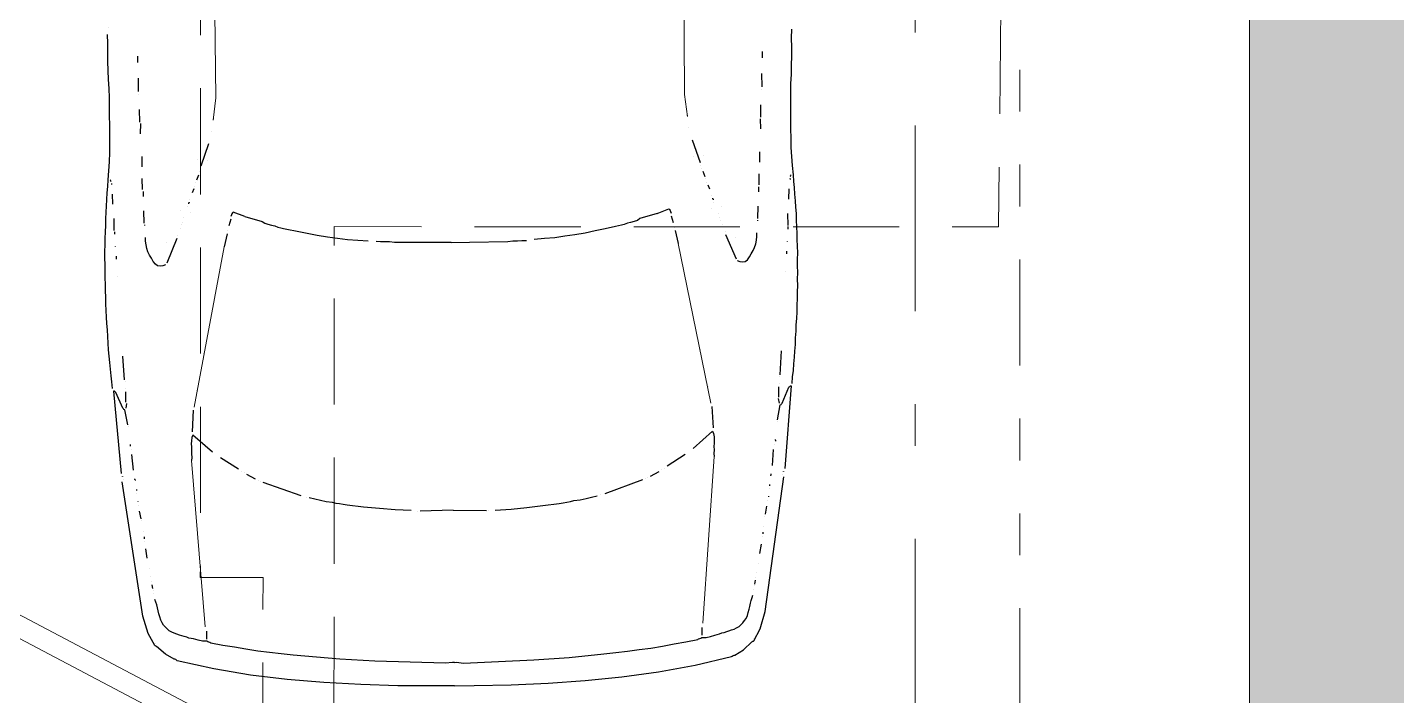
# Model space of a CAD drawing. Header units: metres. Extents: x -45 to 1930, y -347 to 488.
# Drawn here: x 36.345 to 39.622, y -30.625 to -29.025 of the extents above; entities that cross this region are included whole.
import ezdxf

# ---------------------------------------------------------------- set-up
doc = ezdxf.new("R2010")
doc.units = ezdxf.units.M
for name, pattern in [('GETRENNT', [31.75, 12.7, -6.35, 0, -6.35, 0, -6.35]), ('ČERCHOVANÁ', [25.4, 12.7, -6.35, 0, -6.35]), ('ČÁRKOVANÁ', [19.05, 12.7, -6.35])]:
    doc.linetypes.add(name, pattern=pattern)
for name, color, linetype in [('OSA', 7, 'ČERCHOVANÁ'), ('SRAFY', 3, 'Continuous'), ('srafy sklo', 252, 'Continuous'), ('zariz.predmety', 203, 'Continuous'), ('ZDIVO', 1, 'Continuous')]:
    doc.layers.add(name, color=color, linetype=linetype)

# ---------------------------------------------------------------- blocks, each defined once
blk = doc.blocks.new('BMW3-PUD')
at = {"lineweight": 0}
for p, q in [((3.8595, 0.6254), (4.2578, 0.5956)), ((3.3491, 0.5435), (3.7319, 0.6186)), ((3.3491, -0.5435), (3.7319, -0.6186)), ((3.8595, -0.6254), (4.2578, -0.5956))]:
    blk.add_line(p, q, dxfattribs=at)
for points in [[(3.686, 0.8133), (3.6702, 0.8146), (3.6552, 0.8167), (3.6394, 0.818), (3.6236, 0.8193), (3.6086, 0.8206), (3.5928, 0.8219), (3.577, 0.8225), (3.5612, 0.8238), (3.5455, 0.8244), (3.5304, 0.8257), (3.5146, 0.8263), (3.4989, 0.8268), (3.4831, 0.8274), (3.4673, 0.828), (3.4516, 0.8285), (3.4365, 0.8284), (3.4208, 0.8289), (3.405, 0.8287), (3.3892, 0.8285), (3.3734, 0.8291), (3.3577, 0.8289), (3.3419, 0.828), (3.3269, 0.8278), (3.3111, 0.8276), (3.2954, 0.8267), (3.2796, 0.8265), (3.2639, 0.8255), (3.2489, 0.8246), (3.2331, 0.8236), (3.2173, 0.8227), (3.2024, 0.821), (3.1866, 0.8201), (3.1648, 0.8183), (3.1431, 0.8166), (3.1213, 0.8156), (3.0988, 0.8153), (3.077, 0.815), (3.0552, 0.8148), (3.0334, 0.8153), (3.0117, 0.815), (2.9899, 0.8155), (2.9681, 0.816), (2.9463, 0.8172), (2.9246, 0.8177), (2.9028, 0.8182), (2.881, 0.8187), (2.86, 0.8185), (2.8382, 0.8189)], [(3.1904, 0.8127), (3.1897, 0.8134), (3.1889, 0.8134), (3.1874, 0.8141), (3.1866, 0.8149)], [(3.195, 0.8119), (3.195, 0.8119), (3.1964, 0.812), (3.1972, 0.812), (3.1979, 0.812)], [(3.2446, 0.8088), (3.2205, 0.81)], [(3.3076, 0.8065), (3.2791, 0.8062)], [(3.3107, 0.8058), (3.3121, 0.8058), (3.3136, 0.8058), (3.3144, 0.8059), (3.3167, 0.8059)], [(3.3452, 0.804), (3.3452, 0.804), (3.346, 0.804), (3.346, 0.804), (3.346, 0.804)], [(3.3693, 0.802), (3.376, 0.8021)], [(3.4174, 0.7988), (3.4174, 0.7988)], [(3.6653, 0.7845), (3.6082, 0.7884)], [(3.7728, 0.7775), (3.7374, 0.7846), (3.7367, 0.7854), (3.7359, 0.7869), (3.7344, 0.7876), (3.7329, 0.7891), (3.6951, 0.8051), (3.6944, 0.8059), (3.6936, 0.8074), (3.6921, 0.8089), (3.692, 0.8111), (3.8897, 0.794)], [(3.8965, 0.791), (3.8965, 0.791), (3.8965, 0.791), (3.8958, 0.791), (3.8958, 0.791), (3.8958, 0.791), (3.8965, 0.791), (3.8965, 0.791), (3.8965, 0.791)], [(3.9033, 0.7896), (3.9033, 0.7896)], [(4.4034, 0), (4.4032, 0.0469), (4.4022, 0.1355), (4.3989, 0.2241), (4.3933, 0.3126), (4.3855, 0.4004), (4.374, 0.4881), (4.3586, 0.5758), (4.3388, 0.6634), (4.3373, 0.6649), (4.3358, 0.6671), (4.335, 0.6694), (4.335, 0.6709), (4.3227, 0.6917), (4.3037, 0.7125), (4.3029, 0.714), (4.3022, 0.7148), (4.3021, 0.7163), (4.3014, 0.717), (4.2727, 0.7325), (4.2312, 0.7447), (3.9093, 0.7919)], [(3.6699, 0.7831), (3.6699, 0.7831)], [(3.6856, 0.7832), (3.6856, 0.7832)], [(3.7187, 0.7814), (3.6939, 0.7818)], [(3.7217, 0.7799), (3.7329, 0.7816)], [(3.7773, 0.7768), (3.7773, 0.7768)], [(3.8202, 0.7721), (3.8209, 0.7721), (3.8217, 0.7721), (3.8224, 0.7721), (3.8239, 0.7721)], [(3.8315, 0.77), (3.8315, 0.77)], [(3.8818, 0.7646), (3.8442, 0.7679)], [(3.9067, 0.7604), (3.9059, 0.7603), (3.9044, 0.7611), (3.9036, 0.7618), (3.9021, 0.7618)], [(3.9277, 0.7576), (3.9277, 0.7576), (3.9285, 0.7576), (3.93, 0.7576), (3.9307, 0.7577)], [(3.9382, 0.757), (3.9382, 0.757)], [(3.9555, 0.7549), (3.9555, 0.7549), (3.9563, 0.7549), (3.957, 0.755), (3.957, 0.755)], [(2.8908, 0.7475), (2.9059, 0.7477)], [(2.9434, 0.7459), (2.9757, 0.7463)], [(2.9825, 0.7456), (2.9825, 0.7456)], [(3.0486, 0.7434), (3.0186, 0.7438)], [(3.0523, 0.7419), (3.0764, 0.7422)], [(3.1312, 0.7391), (3.156, 0.7394)], [(3.2101, 0.7378), (3.1838, 0.7382)], [(3.2146, 0.7363), (3.2266, 0.7365)], [(3.2905, 0.7342), (3.2612, 0.7354)], [(3.295, 0.7335), (3.295, 0.7335), (3.2957, 0.7336), (3.2965, 0.7336), (3.2965, 0.7336)], [(3.391, 0.6844), (3.3931, 0.6904), (3.3938, 0.6972), (3.393, 0.7032), (3.3892, 0.7084), (3.3823, 0.7136), (3.3748, 0.718), (3.3672, 0.7224), (3.3597, 0.726), (3.3514, 0.729), (3.3423, 0.7304), (3.3341, 0.7317), (3.3251, 0.7316)], [(3.9653, 0.7528), (3.9653, 0.7528)], [(3.9984, 0.7472), (3.9796, 0.7507)], [(4.0029, 0.7458), (4.0029, 0.7458)], [(4.0285, 0.7423), (4.0285, 0.7423)], [(4.0413, 0.7402), (4.0428, 0.7402), (4.0435, 0.7402), (4.0451, 0.7402), (4.0458, 0.7402)], [(4.0526, 0.7396), (4.0526, 0.7396)], [(4.0924, 0.7333), (4.0699, 0.7368)], [(4.1165, 0.7291), (4.1165, 0.7291)], [(4.1376, 0.7248), (4.1376, 0.7248)], [(4.1489, 0.7227), (4.1489, 0.7227)], [(4.1654, 0.7207), (4.1564, 0.7221)], [(4.1699, 0.72), (4.1699, 0.72)], [(4.1775, 0.7178), (4.1775, 0.7178)], [(4.3475, 0), (4.3474, 0.005), (4.3495, 0.0215), (4.3462, 0.1056), (4.343, 0.1904), (4.3375, 0.2744), (4.3297, 0.3577), (4.3271, 0.3862), (4.3238, 0.4147), (4.3204, 0.4424), (4.3171, 0.4702), (4.3123, 0.4986), (4.3074, 0.5264), (4.3026, 0.5541), (4.297, 0.5826), (4.2955, 0.5848), (4.2947, 0.5878), (4.2939, 0.59), (4.2924, 0.5923), (4.2922, 0.6028), (4.2899, 0.6133), (4.2867, 0.6237), (4.2843, 0.635), (4.282, 0.6402), (4.2805, 0.6462), (4.2789, 0.6522), (4.2773, 0.6574), (4.275, 0.6641), (4.2727, 0.6701), (4.2703, 0.6761), (4.2665, 0.6821), (4.2627, 0.6865), (4.2581, 0.691), (4.2528, 0.6954), (4.2476, 0.6991), (4.2408, 0.702), (4.2332, 0.7042), (4.2257, 0.7064), (4.2189, 0.7078), (4.2114, 0.7099), (4.2046, 0.7114), (4.1978, 0.7135), (4.1918, 0.7157)], [(4.2969, 0.7155), (4.2969, 0.7155)], [(3.3207, 0.6558), (3.3207, 0.6558)], [(3.3282, 0.6566), (3.3872, 0.6813)], [(3.3369, 0.6807), (3.3369, 0.6807)], [(3.2347, 0.6247), (3.2347, 0.6247)], [(3.2415, 0.6263), (3.2422, 0.6263), (3.243, 0.627), (3.2437, 0.6278), (3.2452, 0.6278)], [(3.2512, 0.6294), (3.2512, 0.6294)], [(3.2622, 0.6475), (3.2622, 0.6475)], [(3.2655, 0.6236), (3.2655, 0.6236)], [(3.2781, 0.6395), (3.2781, 0.6395)], [(3.2886, 0.6434), (3.2886, 0.6434)], [(3.2945, 0.6457), (3.2945, 0.6457)], [(3.3043, 0.6488), (3.3043, 0.6488)], [(3.7394, 0.6209), (3.7911, 0.6238)], [(3.8398, 0.5749), (3.7987, 0.6217), (3.8047, 0.624), (3.8121, 0.6256), (3.8196, 0.6257), (3.8272, 0.6257), (3.8354, 0.6251), (3.8437, 0.6252), (3.852, 0.6246), (3.8595, 0.6254)], [(3.1016, 0.5788), (3.1555, 0.5975)], [(3.1388, 0.6063), (3.1388, 0.6063)], [(3.1622, 0.5983), (3.1622, 0.5983)], [(3.1689, 0.6006), (3.1689, 0.6006)], [(3.1764, 0.6037), (3.1891, 0.6084)], [(3.1951, 0.61), (3.1951, 0.61)], [(3.2033, 0.6123), (3.2033, 0.6123)], [(3.2093, 0.6154), (3.219, 0.6193)], [(3.603, 0.5946), (3.603, 0.5946)], [(3.6922, 0.6129), (3.6922, 0.6129)], [(3.7319, 0.6186), (3.7319, 0.6186)], [(4.2683, 0.5927), (4.2871, 0.5929)], [(3.0724, 0.5709), (3.0724, 0.5709)], [(3.1421, 0.5823), (3.1421, 0.5823)], [(3.2768, 0.4931), (3.266, 0.5214), (3.2675, 0.523), (3.2697, 0.5245), (3.2727, 0.5253), (3.2764, 0.5268)], [(3.2824, 0.5269), (3.2989, 0.5316)], [(3.3109, 0.5347), (3.3109, 0.5347)], [(3.3176, 0.5363), (3.3491, 0.5435)], [(3.8811, 0.513), (3.8535, 0.5562)], [(3.2768, 0.4931), (3.2886, 0.4519), (3.2932, 0.4459), (3.2955, 0.4385), (3.2979, 0.4295), (3.2995, 0.422), (3.3026, 0.4145), (3.3042, 0.4078), (3.3057, 0.401), (3.3073, 0.3935), (3.3129, 0.3688), (3.3176, 0.3448), (3.3224, 0.3209), (3.3265, 0.2962), (3.3298, 0.2722), (3.3331, 0.2482), (3.3349, 0.2234), (3.3367, 0.1986)], [(3.8864, 0.5071), (3.8864, 0.5071)], [(3.8902, 0.4996), (3.8902, 0.4996)], [(3.9056, 0.4727), (3.8941, 0.4937)], [(3.9079, 0.4653), (3.9079, 0.4653)], [(3.9102, 0.46), (3.9102, 0.46)], [(3.9459, 0.3636), (3.9133, 0.4541)], [(3.9491, 0.3516), (3.9491, 0.3516)], [(3.9836, 0.1005), (3.9817, 0.1388), (3.9782, 0.1763), (3.974, 0.2145), (3.969, 0.2535), (3.9674, 0.2633), (3.9658, 0.2722), (3.9649, 0.2805), (3.9626, 0.2887), (3.9609, 0.3037), (3.9577, 0.3179), (3.9546, 0.3314), (3.9514, 0.3449)], [(3.3424, 0), (3.3423, 0.044), (3.3412, 0.1356), (3.3395, 0.1476), (3.3394, 0.1589), (3.3393, 0.1694), (3.3391, 0.1799)], [(3.9834, 0), (3.9846, 0.0795)], [(3.9853, 0.0855), (3.9853, 0.0855)], [(4.4034, 0), (4.4032, -0.0469), (4.4022, -0.1355), (4.3989, -0.2241), (4.3933, -0.3126), (4.3855, -0.4004), (4.374, -0.4881), (4.3586, -0.5758), (4.3388, -0.6634), (4.3373, -0.6649), (4.3358, -0.6671), (4.335, -0.6694), (4.335, -0.6709), (4.3227, -0.6917), (4.3037, -0.7125), (4.3029, -0.714), (4.3022, -0.7148), (4.3021, -0.7163), (4.3014, -0.717), (4.2727, -0.7325), (4.2312, -0.7447), (3.9093, -0.7919)], [(3.9834, 0), (3.9846, -0.0795)], [(3.3424, 0), (3.3423, -0.044), (3.3412, -0.1356), (3.3395, -0.1476), (3.3394, -0.1589), (3.3393, -0.1694), (3.3391, -0.1799)], [(4.3475, 0), (4.3474, -0.005), (4.3495, -0.0215), (4.3462, -0.1056), (4.343, -0.1904), (4.3375, -0.2744), (4.3297, -0.3577), (4.3271, -0.3862), (4.3238, -0.4147), (4.3204, -0.4424), (4.3171, -0.4702), (4.3123, -0.4986), (4.3074, -0.5264), (4.3026, -0.5541), (4.297, -0.5826), (4.2955, -0.5848), (4.2947, -0.5878), (4.2939, -0.59), (4.2924, -0.5923), (4.2922, -0.6028), (4.2899, -0.6133), (4.2867, -0.6237), (4.2843, -0.635), (4.282, -0.6402), (4.2805, -0.6462), (4.2789, -0.6522), (4.2773, -0.6574), (4.275, -0.6641), (4.2727, -0.6701), (4.2703, -0.6761), (4.2665, -0.6821), (4.2627, -0.6865), (4.2581, -0.691), (4.2528, -0.6954), (4.2476, -0.6991), (4.2408, -0.702), (4.2332, -0.7042), (4.2257, -0.7064), (4.2189, -0.7078), (4.2114, -0.7099), (4.2046, -0.7114), (4.1978, -0.7135), (4.1918, -0.7157)], [(3.9853, -0.0855), (3.9853, -0.0855)], [(3.9836, -0.1005), (3.9817, -0.1388), (3.9782, -0.1763), (3.974, -0.2145), (3.969, -0.2535), (3.9674, -0.2633), (3.9658, -0.2722), (3.9649, -0.2805), (3.9626, -0.2887), (3.9609, -0.3037), (3.9577, -0.3179), (3.9546, -0.3314), (3.9514, -0.3449)], [(3.2768, -0.4931), (3.2886, -0.4519), (3.2932, -0.4459), (3.2955, -0.4385), (3.2979, -0.4295), (3.2995, -0.422), (3.3026, -0.4145), (3.3042, -0.4078), (3.3057, -0.401), (3.3073, -0.3935), (3.3129, -0.3688), (3.3176, -0.3448), (3.3224, -0.3209), (3.3265, -0.2962), (3.3298, -0.2722), (3.3331, -0.2482), (3.3349, -0.2234), (3.3367, -0.1986)], [(3.9491, -0.3516), (3.9491, -0.3516)], [(3.9459, -0.3636), (3.9133, -0.4541)], [(3.9056, -0.4727), (3.8941, -0.4937)], [(3.9079, -0.4653), (3.9079, -0.4653)], [(3.9102, -0.46), (3.9102, -0.46)], [(3.2768, -0.4931), (3.266, -0.5214), (3.2675, -0.523), (3.2697, -0.5245), (3.2727, -0.5253), (3.2764, -0.5268)], [(3.8811, -0.513), (3.8535, -0.5562)], [(3.8864, -0.5071), (3.8864, -0.5071)], [(3.8902, -0.4996), (3.8902, -0.4996)], [(3.2824, -0.5269), (3.2989, -0.5316)], [(3.3109, -0.5347), (3.3109, -0.5347)], [(3.3176, -0.5363), (3.3491, -0.5435)], [(3.0724, -0.5709), (3.0724, -0.5709)], [(3.1016, -0.5788), (3.1555, -0.5975)], [(3.1421, -0.5823), (3.1421, -0.5823)], [(3.8398, -0.5749), (3.7987, -0.6217), (3.8047, -0.624), (3.8121, -0.6256), (3.8196, -0.6257), (3.8272, -0.6257), (3.8354, -0.6251), (3.8437, -0.6252), (3.852, -0.6246), (3.8595, -0.6254)], [(3.1388, -0.6063), (3.1388, -0.6063)], [(3.1622, -0.5983), (3.1622, -0.5983)], [(3.1689, -0.6006), (3.1689, -0.6006)], [(3.1764, -0.6037), (3.1891, -0.6084)], [(3.1951, -0.61), (3.1951, -0.61)], [(3.2033, -0.6123), (3.2033, -0.6123)], [(3.2093, -0.6154), (3.219, -0.6193)], [(3.603, -0.5946), (3.603, -0.5946)], [(3.6922, -0.6129), (3.6922, -0.6129)], [(3.7319, -0.6186), (3.7319, -0.6186)], [(3.7394, -0.6209), (3.7911, -0.6238)], [(4.2683, -0.5927), (4.2871, -0.5929)], [(3.2347, -0.6247), (3.2347, -0.6247)], [(3.2415, -0.6263), (3.2422, -0.6263), (3.243, -0.627), (3.2437, -0.6278), (3.2452, -0.6278)], [(3.2512, -0.6294), (3.2512, -0.6294)], [(3.2622, -0.6475), (3.2622, -0.6475)], [(3.2655, -0.6236), (3.2655, -0.6236)], [(3.2781, -0.6395), (3.2781, -0.6395)], [(3.2886, -0.6434), (3.2886, -0.6434)], [(3.2945, -0.6457), (3.2945, -0.6457)], [(3.3043, -0.6488), (3.3043, -0.6488)], [(3.3207, -0.6558), (3.3207, -0.6558)], [(3.391, -0.6844), (3.3931, -0.6904), (3.3938, -0.6972), (3.393, -0.7032), (3.3892, -0.7084), (3.3823, -0.7136), (3.3748, -0.718), (3.3672, -0.7224), (3.3597, -0.726), (3.3514, -0.729), (3.3423, -0.7304), (3.3341, -0.7317), (3.3251, -0.7316)], [(3.3282, -0.6566), (3.3872, -0.6813)], [(3.3369, -0.6807), (3.3369, -0.6807)], [(4.1654, -0.7207), (4.1564, -0.7221)], [(4.1699, -0.72), (4.1699, -0.72)], [(4.1775, -0.7178), (4.1775, -0.7178)], [(4.2969, -0.7155), (4.2969, -0.7155)], [(2.8908, -0.7475), (2.9059, -0.7477)], [(2.9434, -0.7459), (2.9757, -0.7463)], [(2.9825, -0.7456), (2.9825, -0.7456)], [(3.0486, -0.7434), (3.0186, -0.7438)], [(3.0523, -0.7419), (3.0764, -0.7422)], [(3.1312, -0.7391), (3.156, -0.7394)], [(3.2101, -0.7378), (3.1838, -0.7382)], [(3.2146, -0.7363), (3.2266, -0.7365)], [(3.2905, -0.7342), (3.2612, -0.7354)], [(3.295, -0.7335), (3.295, -0.7335), (3.2957, -0.7336), (3.2965, -0.7336), (3.2965, -0.7336)], [(3.9653, -0.7528), (3.9653, -0.7528)], [(3.9984, -0.7472), (3.9796, -0.7507)], [(4.0029, -0.7458), (4.0029, -0.7458)], [(4.0285, -0.7423), (4.0285, -0.7423)], [(4.0413, -0.7402), (4.0428, -0.7402), (4.0435, -0.7402), (4.0451, -0.7402), (4.0458, -0.7402)], [(4.0526, -0.7396), (4.0526, -0.7396)], [(4.0924, -0.7333), (4.0699, -0.7368)], [(4.1165, -0.7291), (4.1165, -0.7291)], [(4.1376, -0.7248), (4.1376, -0.7248)], [(4.1489, -0.7227), (4.1489, -0.7227)], [(3.6653, -0.7845), (3.6082, -0.7884)], [(3.6699, -0.7831), (3.6699, -0.7831)], [(3.6856, -0.7832), (3.6856, -0.7832)], [(3.7728, -0.7775), (3.7374, -0.7846), (3.7367, -0.7854), (3.7359, -0.7869), (3.7344, -0.7876), (3.7329, -0.7891), (3.6951, -0.8051), (3.6944, -0.8059), (3.6936, -0.8074), (3.6921, -0.8089), (3.692, -0.8111), (3.8897, -0.794)], [(3.7187, -0.7814), (3.6939, -0.7818)], [(3.7217, -0.7799), (3.7329, -0.7816)], [(3.7773, -0.7768), (3.7773, -0.7768)], [(3.8202, -0.7721), (3.8209, -0.7721), (3.8217, -0.7721), (3.8224, -0.7721), (3.8239, -0.7721)], [(3.8315, -0.77), (3.8315, -0.77)], [(3.8818, -0.7646), (3.8442, -0.7679)], [(3.9067, -0.7604), (3.9059, -0.7603), (3.9044, -0.7611), (3.9036, -0.7618), (3.9021, -0.7618)], [(3.9277, -0.7576), (3.9277, -0.7576), (3.9285, -0.7576), (3.93, -0.7576), (3.9307, -0.7577)], [(3.9382, -0.757), (3.9382, -0.757)], [(3.9555, -0.7549), (3.9555, -0.7549), (3.9563, -0.7549), (3.957, -0.755), (3.957, -0.755)], [(2.8224, -0.8158), (2.8224, -0.8158)], [(3.686, -0.8133), (3.6702, -0.8146), (3.6552, -0.8167), (3.6394, -0.818), (3.6236, -0.8193), (3.6086, -0.8206), (3.5928, -0.8219), (3.577, -0.8225), (3.5612, -0.8238), (3.5455, -0.8244), (3.5304, -0.8257), (3.5146, -0.8263), (3.4989, -0.8268), (3.4831, -0.8274), (3.4673, -0.828), (3.4516, -0.8285), (3.4365, -0.8284), (3.4208, -0.8289), (3.405, -0.8287), (3.3892, -0.8285), (3.3734, -0.8291), (3.3577, -0.8289), (3.3419, -0.828), (3.3269, -0.8278), (3.3111, -0.8276), (3.2954, -0.8267), (3.2796, -0.8265), (3.2639, -0.8255), (3.2489, -0.8246), (3.2331, -0.8236), (3.2173, -0.8227), (3.2024, -0.821), (3.1866, -0.8201), (3.1648, -0.8183), (3.1431, -0.8166), (3.1213, -0.8156), (3.0988, -0.8153), (3.077, -0.815), (3.0552, -0.8148), (3.0334, -0.8153), (3.0117, -0.815), (2.9899, -0.8155), (2.9681, -0.816), (2.9463, -0.8172), (2.9246, -0.8177), (2.9028, -0.8182), (2.881, -0.8187), (2.86, -0.8185), (2.8382, -0.8189)], [(3.1904, -0.8127), (3.1897, -0.8134), (3.1889, -0.8134), (3.1874, -0.8141), (3.1866, -0.8149)], [(3.195, -0.8119), (3.195, -0.8119), (3.1964, -0.812), (3.1972, -0.812), (3.1979, -0.812)], [(3.2446, -0.8088), (3.2205, -0.81)], [(3.3076, -0.8065), (3.2791, -0.8062)], [(3.3107, -0.8058), (3.3121, -0.8058), (3.3136, -0.8058), (3.3144, -0.8059), (3.3167, -0.8059)], [(3.3452, -0.804), (3.3452, -0.804), (3.346, -0.804), (3.346, -0.804), (3.346, -0.804)], [(3.3693, -0.802), (3.376, -0.8021)], [(3.4174, -0.7988), (3.4174, -0.7988)], [(3.8965, -0.791), (3.8965, -0.791), (3.8965, -0.791), (3.8958, -0.791), (3.8958, -0.791), (3.8958, -0.791), (3.8965, -0.791), (3.8965, -0.791), (3.8965, -0.791)], [(3.9033, -0.7896), (3.9033, -0.7896)]]:
    blk.add_lwpolyline(points)
for points in [[(2.1773, 0.5775), (2.4905, 0.5663), (2.7189, 0.5615), (2.9922, 0.561), (3.0454, 0.5676), (3.0447, 0.5676), (3.0432, 0.5676), (3.0424, 0.5668), (3.0409, 0.5668)], [(2.1773, -0.5775), (2.4905, -0.5663), (2.7189, -0.5615), (2.9922, -0.561), (3.0454, -0.5676), (3.0447, -0.5676), (3.0432, -0.5676), (3.0424, -0.5668), (3.0409, -0.5668)]]:
    blk.add_lwpolyline(points, dxfattribs=at)

msp = doc.modelspace()

# ---------------------------------------------------------------- hatches: boundary and pattern name
at = {"layer": 'SRAFY', "linetype": 'Continuous', "lineweight": 0}
for points in [[(39.670321, -25.857673), (39.270321, -25.857673), (39.270321, -29.606209), (39.670321, -29.606209)], [(38.720321, -31.500603, -0.41421356), (38.570321, -31.650603), (38.570321, -31.740217), (39.670321, -32.244017), (39.670321, -29.606209), (39.270321, -29.606209), (39.270321, -31.620859), (38.720321, -31.36896)]]:
    msp.add_hatch(color=256, dxfattribs=at).paths.add_polyline_path(points)

# ---------------------------------------------------------------- linework, layer by layer
at = {"layer": 'OSA', "color": 253, "lineweight": 0, "ltscale": 0.035}
msp.add_line((38.470321, -7.502112), (38.470321, -33.413828), dxfattribs=at)
at = {"layer": 'srafy sklo', "linetype": 'Continuous', "lineweight": 0}
msp.add_lwpolyline([(33.926973, -29.221786), (38.381514, -31.572602), (38.403837, -31.527862), (33.949296, -29.177046)], close=True, dxfattribs=at)
at = {"layer": 'zariz.predmety', "linetype": 'ČÁRKOVANÁ', "lineweight": 0, "ltscale": 0.02, "flags": 128}
msp.add_lwpolyline([(35.250707, -25.857673), (35.251019, -24.961687), (38.721019, -24.962897), (38.669436, -29.502879), (37.079436, -29.502325), (37.078512, -32.152325), (31.808512, -32.150487), (31.809056, -30.590487), (33.529016, -30.591087), (35.249056, -30.591687), (35.249624, -28.961687), (35.250654, -26.007673)], dxfattribs=at)
msp.add_lwpolyline([(35.85081, -25.561896), (38.12081, -25.562688), (38.119635, -28.932688), (36.759635, -28.932213), (36.759143, -30.342213), (36.909143, -30.342265), (36.908833, -31.232265), (36.758833, -31.232213), (36.758623, -31.832213), (34.236192, -31.831333), (33.711513, -30.91115), (35.848944, -30.911896)], close=True, dxfattribs=at)
at = {"layer": 'ZDIVO', "linetype": 'GETRENNT', "lineweight": 0, "ltscale": 0.02}
msp.add_line((38.720321, -22.900696), (38.720321, -31.771517), dxfattribs=at)
at = {"layer": 'ZDIVO', "linetype": 'Continuous', "lineweight": 0}
msp.add_line((39.270321, -22.912585), (39.270321, -31.620859), dxfattribs=at)

# ---------------------------------------------------------------- block references
at = {"linetype": 'Continuous', "lineweight": 0, "rotation": 270.4362973052338}
msp.add_blockref('BMW3-PUD', (37.334184, -26.197817), dxfattribs=at)

doc.saveas('drawing.dxf')
